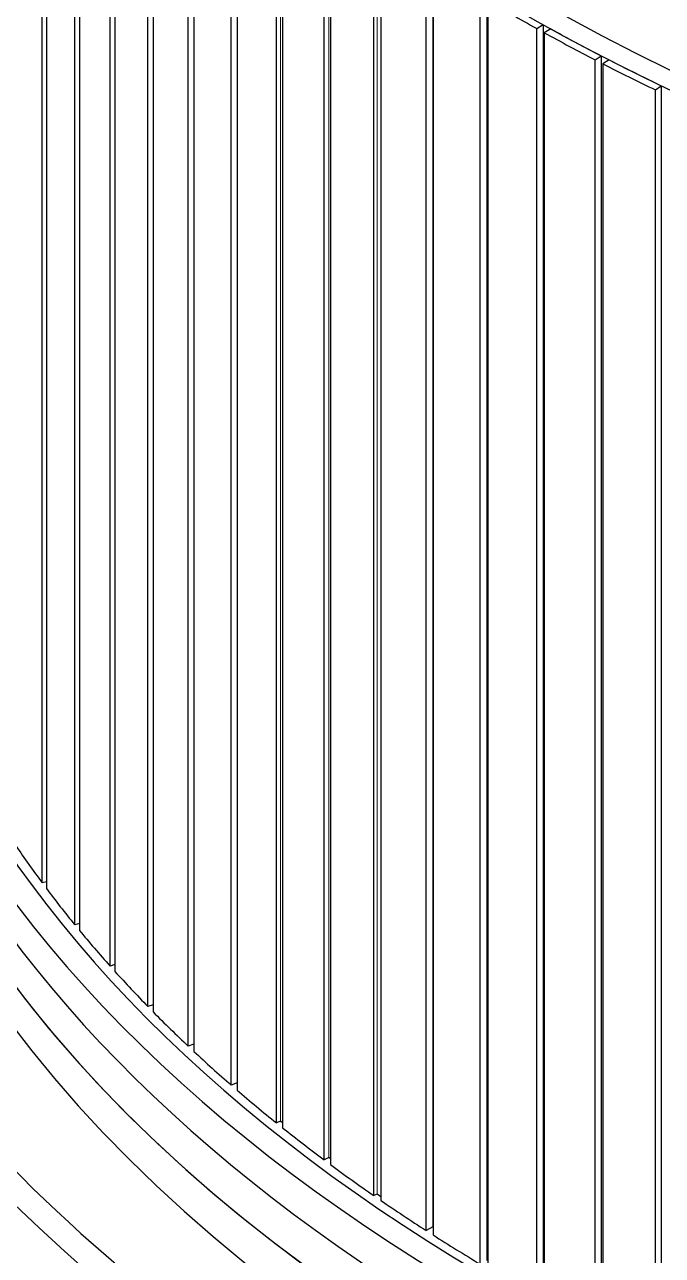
# Model space of a CAD drawing. Header units: millimetres. Extents: x 0 to 89100, y 0 to 63000.
# Drawn here: x 62527 to 64332, y 51138 to 54623 of the extents above; entities that cross this region are included whole.
import ezdxf

# ---------------------------------------------------------------- set-up
doc = ezdxf.new("R2010")
doc.units = ezdxf.units.MM
doc.header["$LTSCALE"] = 150
doc.layers.add('Visible', color=7, linetype='Continuous', lineweight=25)
doc.layers.add('Visible Narrow', color=7, linetype='Continuous', lineweight=18)

msp = doc.modelspace()

# ---------------------------------------------------------------- linework, layer by layer
at = {"layer": 'Visible'}
for p, q in [((62576.25, 52192.78), (62576.25, 55784.34)), ((62588.11, 55768.43), (62588.11, 52176.87)), ((62668.73, 52073.94), (62668.73, 55665.5)), ((62681.59, 55649.85), (62681.59, 52058.29)), ((62768.63, 51957.11), (62768.63, 55548.67)), ((62782.46, 55533.3), (62782.46, 51941.74)), ((62875.81, 51842.45), (62875.81, 55434.02)), ((62890.6, 55418.95), (62890.6, 51827.38)), ((62990.13, 51730.12), (62990.13, 55321.69)), ((63005.85, 55306.94), (63005.85, 51715.37)), ((63111.44, 51620.26), (63111.44, 55211.82)), ((63128.08, 55197.41), (63128.08, 51605.85)), ((63239.57, 51513.01), (63239.57, 55104.58)), ((63257.11, 55090.53), (63257.11, 51498.96)), ((63374.37, 51408.52), (63374.37, 55000.09)), ((63392.78, 54986.41), (63392.78, 51394.85)), ((63515.65, 51306.93), (63515.65, 54898.49)), ((63534.91, 54885.21), (63534.91, 51293.65)), ((63663.23, 51208.36), (63663.23, 54799.93)), ((63682.73, 54810.07), (63682.73, 51218.51)), ((63683.31, 54787.06), (63683.31, 51195.5)), ((63816.91, 51112.96), (63816.91, 54704.52)), ((63835.76, 54715.07), (63835.76, 51123.5)), ((63837.79, 54692.08), (63837.79, 51100.52)), ((63976.49, 54612.4), (63994.66, 54623.33)), ((63994.66, 54623.33), (63994.66, 51031.77)), ((63976.49, 51020.83), (63976.49, 54612.4)), ((64016.31, 54611.34), (63998.13, 54600.41)), ((63998.13, 54600.41), (63998.13, 51008.84)), ((64141.75, 54523.68), (64159.23, 54534.99)), ((64141.75, 50932.12), (64141.75, 54523.68)), ((64159.23, 54534.99), (64159.23, 50943.43)), ((64181.61, 54523.46), (64164.14, 54512.15)), ((64164.14, 54512.15), (64164.14, 50920.59)), ((64312.49, 54438.49), (64329.24, 54450.16)), ((64329.24, 54450.16), (64329.24, 50858.59)), ((64312.49, 50846.93), (64312.49, 54438.49)), ((62588.11, 52195.73), (62576.25, 52192.78)), ((62681.59, 52077.46), (62668.73, 52073.94)), ((62782.46, 51961.26), (62768.63, 51957.11)), ((62890.6, 51847.29), (62875.81, 51842.45)), ((63005.85, 51735.71), (62990.13, 51730.12)), ((63128.08, 51626.67), (63111.44, 51620.26)), ((63250.87, 51517.71), (63239.57, 51513.01)), ((63257.11, 51513.01), (63250.87, 51517.71)), ((63387.91, 51414.6), (63374.37, 51408.52)), ((63392.78, 51410.93), (63387.91, 51414.6)), ((63524.99, 51311.45), (63515.65, 51306.93)), ((63534.91, 51303.98), (63524.99, 51311.45)), ((63682.73, 51218.51), (63663.23, 51208.36))]:
    msp.add_line(p, q, dxfattribs=at)
for centre, major_axis, start_param, end_param in [((68289.52, 57194.93), (-6187.5, 0), 6.0962024, 9.6168762), ((68289.52, 57194.93), (-6112.5, 0), 0, 1.3652724), ((68289.52, 57375.58), (6112.5, 0), 3.7534395, 4.1005421), ((68289.52, 57194.93), (-6213.75, 0), 0.7721216, 0.8036125), ((68289.52, 57194.93), (-6213.75, 0), 0.8084406, 0.8399315), ((68289.52, 57194.93), (6187.5, 0), 3.9500434, 3.9815139), ((68289.52, 57194.93), (6187.5, 0), 3.9863624, 4.0178329), ((68289.52, 57194.93), (-6213.75, 0), 0.8447595, 0.8762505), ((68289.52, 53591.12), (-6315, 0), 6.1038739, 8.3379225), ((68289.52, 53603.37), (-6245.17, 0), 6.1828271, 8.3344441), ((68289.52, 53480.9), (-6315, 0), 0, 2.0547372), ((68289.52, 53480.9), (-6315, 0), 0, 2.0547372), ((68289.52, 53480.9), (-6315, 0), 0, 2.0547372), ((68289.52, 53358.42), (-6315, 0), 0, 1.565985), ((68289.52, 53358.42), (-6315, 0), 0, 1.565985), ((68289.52, 53358.42), (-6315, 0), 0.0148462, 1.5559502), ((68289.52, 53235.95), (-6315, 0), 0.0148462, 1.5520898), ((68289.52, 53603.37), (-6213.75, 0), 0.3726127, 0.4041037), ((68289.52, 53603.37), (6213.75, 0), 3.5505243, 3.5820153), ((68289.52, 53603.37), (6213.75, 0), 3.5868433, 3.6183343), ((68289.52, 53603.37), (6213.75, 0), 3.6231623, 3.6546533), ((68289.52, 53603.37), (6213.75, 0), 3.6594813, 3.6909723), ((68289.52, 53603.37), (6213.75, 0), 3.6958003, 3.7272913), ((68289.52, 53603.37), (6213.75, 0), 3.7321193, 3.7636102), ((68289.52, 53603.37), (6213.75, 0), 3.7684383, 3.7999292), ((68289.52, 53603.37), (6213.75, 0), 3.8047572, 3.8362482), ((68289.52, 53603.37), (6213.75, 0), 3.8410762, 3.8725672), ((68289.52, 53603.37), (6187.5, 0), 3.872557, 3.8726974), ((68289.52, 53603.37), (6213.75, 0), 3.8773952, 3.9088862)]:
    msp.add_ellipse(centre, major_axis=major_axis, ratio=0.5773503, start_param=start_param, end_param=end_param, dxfattribs=at)
for points, knots in [([(62075.77, 54755.39), (61949.51, 54578.44), (61845.66, 54395.89), (61591.94, 53806.71), (61530.17, 53386.48), (61637.48, 52558.4), (61805.33, 52150.93), (62352.93, 51385.33), (62734.35, 51027.61), (63672.57, 50399.08), (64229.89, 50128.67), (65463.03, 49703.22), (66138.63, 49548.25), (67277.11, 49402.75), (67724.62, 49372.23), (68172.91, 49367.73)], [3.5362149, 3.5362149, 3.5362149, 3.5362149, 3.6833053, 3.6833053, 4.0016656, 4.0016656, 4.3186134, 4.3186134, 4.6383092, 4.6383092, 4.9591467, 4.9591467, 5.2799455, 5.2799455, 5.4804087, 5.4804087, 5.4804087, 5.4804087]), ([(61634.1, 53244.4), (61637.66, 52848.26), (61749.17, 52452.3), (62179.44, 51696.88), (62498.3, 51337.67), (63313.99, 50692.09), (63810.64, 50405.86), (64933.55, 49935.11), (65559.63, 49750.65), (66849.22, 49507.62), (67509.38, 49443.52), (68171.39, 49436.75)], [3.9321744, 3.9321744, 3.9321744, 3.9321744, 4.2446997, 4.2446997, 4.557225, 4.557225, 4.8697503, 4.8697503, 5.1822756, 5.1822756, 5.4800765, 5.4800765, 5.4800765, 5.4800765])]:
    msp.add_open_spline(points, degree=3, knots=knots, dxfattribs=at)
at = {"layer": 'Visible Narrow'}
for p, q in [((63250.87, 55106.21), (63250.87, 51517.71)), ((63387.91, 55003.1), (63387.91, 51414.6)), ((63524.99, 54899.95), (63524.99, 51311.45))]:
    msp.add_line(p, q, dxfattribs=at)

doc.saveas('drawing.dxf')
